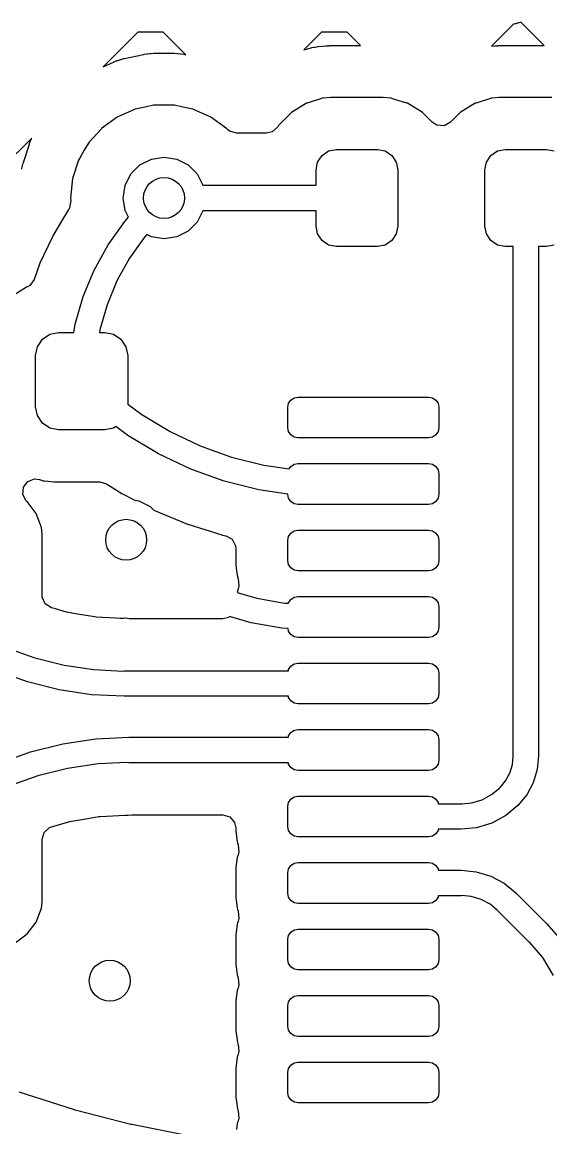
# Model space of a CAD drawing. Extents: x 54.1 to 108.3, y -71.2 to -40.8.
# Drawn here: x 75.19 to 80.36, y -58.73 to -47.92 of the extents above; entities that cross this region are included whole.
import ezdxf

# ---------------------------------------------------------------- set-up
doc = ezdxf.new("R2010")
doc.units = 0
doc.layers.add('BLACK', color=7, linetype='CONTINUOUS')

msp = doc.modelspace()

# ---------------------------------------------------------------- linework, layer by layer
at = {"layer": 'BLACK', "linetype": 'CONTINUOUS'}
for p, q in [((79.9901, -47.9439), (79.7783, -48.1557)), ((79.9924, -47.9433), (79.9901, -47.9439)), ((79.9964, -47.9423), (79.9924, -47.9433)), ((80.0123, -47.9381), (79.9964, -47.9423)), ((80.0163, -47.9369), (80.0123, -47.9381)), ((80.0322, -47.9321), (80.0163, -47.9369)), ((80.0361, -47.9309), (80.0322, -47.9321)), ((80.0659, -47.9207), (80.0361, -47.9309)), ((80.2957, -48.1505), (80.0659, -47.9207)), ((76.3224, -48.0195), (75.9856, -48.3563)), ((76.5726, -48.0195), (76.3224, -48.0195)), ((76.792, -48.239), (76.5726, -48.0195)), ((78.1184, -48.0195), (77.9456, -48.1923)), ((78.3686, -48.0195), (78.1184, -48.0195)), ((78.4996, -48.1505), (78.3686, -48.0195)), ((77.9456, -48.1923), (77.9836, -48.1804)), ((77.9836, -48.1804), (77.99, -48.1786)), ((77.99, -48.1786), (78.0161, -48.1719)), ((78.0161, -48.1719), (78.0226, -48.1704)), ((78.0226, -48.1704), (78.0488, -48.1652)), ((78.0488, -48.1652), (78.0554, -48.164)), ((78.0554, -48.164), (78.082, -48.1602)), ((78.082, -48.1602), (78.0886, -48.1594)), ((78.0886, -48.1594), (78.1283, -48.1557)), ((78.1283, -48.1557), (78.1621, -48.1526)), ((78.1621, -48.1526), (78.165, -48.1524)), ((78.165, -48.1524), (78.1766, -48.1516)), ((78.1766, -48.1516), (78.1795, -48.1514)), ((78.1795, -48.1514), (78.191, -48.1509)), ((78.191, -48.1509), (78.1939, -48.1508)), ((78.1939, -48.1508), (78.2055, -48.1505)), ((78.2055, -48.1505), (78.2084, -48.1505)), ((78.2084, -48.1505), (78.4996, -48.1505)), ((79.7783, -48.1557), (79.8121, -48.1526)), ((79.8121, -48.1526), (79.815, -48.1524)), ((79.815, -48.1524), (79.8266, -48.1516)), ((79.8266, -48.1516), (79.8295, -48.1514)), ((79.8295, -48.1514), (79.841, -48.1509)), ((79.841, -48.1509), (79.8439, -48.1508)), ((79.8439, -48.1508), (79.8555, -48.1505)), ((79.8555, -48.1505), (79.8584, -48.1505)), ((79.8584, -48.1505), (80.2957, -48.1505)), ((75.9856, -48.3563), (76.0919, -48.309)), ((76.0919, -48.309), (76.098, -48.3064)), ((76.098, -48.3064), (76.1228, -48.2969)), ((76.1228, -48.2969), (76.129, -48.2947)), ((76.129, -48.2947), (76.1541, -48.2866)), ((76.1541, -48.2866), (76.1604, -48.2847)), ((76.1604, -48.2847), (76.1861, -48.2778)), ((76.1861, -48.2778), (76.1925, -48.2763)), ((76.1925, -48.2763), (76.3793, -48.2366)), ((76.3793, -48.2366), (76.3858, -48.2354)), ((76.3858, -48.2354), (76.4121, -48.2312)), ((76.4121, -48.2312), (76.4186, -48.2303)), ((76.4186, -48.2303), (76.4448, -48.2276)), ((76.4448, -48.2276), (76.4514, -48.2271)), ((76.4514, -48.2271), (76.4779, -48.2257)), ((76.4779, -48.2257), (76.4845, -48.2255)), ((76.4845, -48.2255), (76.6755, -48.2255)), ((76.6755, -48.2255), (76.6821, -48.2257)), ((76.6821, -48.2257), (76.7086, -48.2271)), ((76.7086, -48.2271), (76.7152, -48.2276)), ((76.7152, -48.2276), (76.7414, -48.2303)), ((76.7414, -48.2303), (76.7479, -48.2312)), ((76.7479, -48.2312), (76.7742, -48.2354)), ((76.7742, -48.2354), (76.7807, -48.2366)), ((76.7807, -48.2366), (76.792, -48.239)), ((76.4781, -48.7329), (76.3955, -48.7504)), ((76.4845, -48.7315), (76.4781, -48.7329)), ((76.4781, -48.7329), (76.4781, -48.7329)), ((76.6755, -48.7315), (76.4845, -48.7315)), ((76.6819, -48.7329), (76.6755, -48.7315)), ((76.7645, -48.7504), (76.6819, -48.7329)), ((76.6819, -48.7329), (76.6819, -48.7329)), ((77.9713, -48.7145), (77.8246, -48.8034)), ((77.9785, -48.7123), (77.9713, -48.7145)), ((78.1286, -48.6652), (77.9785, -48.7123)), ((77.9785, -48.7123), (77.9785, -48.7123)), ((78.1349, -48.6632), (78.1286, -48.6652)), ((78.1286, -48.6652), (78.1286, -48.6652)), ((78.17, -48.66), (78.1349, -48.6632)), ((78.2055, -48.6568), (78.17, -48.66)), ((78.2084, -48.6565), (78.2055, -48.6568)), ((78.2055, -48.6568), (78.2055, -48.6568)), ((78.4643, -48.6565), (78.2084, -48.6565)), ((78.7187, -48.6565), (78.4643, -48.6565)), ((78.7216, -48.6565), (78.7187, -48.6565)), ((78.7951, -48.6632), (78.7216, -48.6565)), ((78.846, -48.6792), (78.7951, -48.6632)), ((78.9514, -48.7123), (78.846, -48.6792)), ((78.9515, -48.7123), (78.9514, -48.7123)), ((78.9587, -48.7145), (78.9515, -48.7123)), ((79.1054, -48.8034), (78.9587, -48.7145)), ((79.6213, -48.7145), (79.4746, -48.8034)), ((79.6285, -48.7123), (79.6213, -48.7145)), ((79.7786, -48.6652), (79.6285, -48.7123)), ((79.6285, -48.7123), (79.6285, -48.7123)), ((79.7849, -48.6632), (79.7786, -48.6652)), ((79.7786, -48.6652), (79.7786, -48.6652)), ((79.82, -48.66), (79.7849, -48.6632)), ((79.8555, -48.6568), (79.82, -48.66)), ((79.8584, -48.6565), (79.8555, -48.6568)), ((79.8555, -48.6568), (79.8555, -48.6568)), ((80.1143, -48.6565), (79.8584, -48.6565)), ((80.3687, -48.6565), (80.1143, -48.6565)), ((76.1232, -48.8489), (75.9687, -48.9611)), ((76.1293, -48.8462), (76.1232, -48.8489)), ((76.2917, -48.7739), (76.1293, -48.8462)), ((76.1293, -48.8462), (76.1293, -48.8462)), ((76.2977, -48.7712), (76.2917, -48.7739)), ((76.2917, -48.7739), (76.2917, -48.7739)), ((76.3955, -48.7504), (76.2977, -48.7712)), ((76.8623, -48.7712), (76.7645, -48.7504)), ((76.8683, -48.7739), (76.8623, -48.7712)), ((77.0307, -48.8462), (76.8683, -48.7739)), ((76.8683, -48.7739), (76.8683, -48.7739)), ((77.0368, -48.8489), (77.0307, -48.8462)), ((77.0307, -48.8462), (77.0307, -48.8462)), ((77.1913, -48.9611), (77.0368, -48.8489)), ((77.8246, -48.8034), (77.7034, -48.9246)), ((79.2009, -48.8989), (79.1054, -48.8034)), ((79.4746, -48.8034), (79.3791, -48.8989)), ((77.6906, -48.9458), (77.6382, -48.9937)), ((77.6994, -48.9311), (77.6906, -48.9458)), ((77.7034, -48.9246), (77.6994, -48.9311)), ((79.246, -48.9278), (79.2009, -48.8989)), ((79.3168, -48.9329), (79.246, -48.9278)), ((79.3791, -48.8989), (79.3168, -48.9329)), ((75.2878, -49.0541), (75.0092, -49.3327)), ((75.2785, -49.0749), (75.2878, -49.0541)), ((75.9643, -48.966), (75.8479, -49.0954)), ((75.9687, -48.9611), (75.9643, -48.966)), ((75.9643, -48.966), (75.9643, -48.966)), ((77.1957, -48.966), (77.1913, -48.9611)), ((77.2006, -48.9705), (77.1957, -48.966)), ((77.2009, -48.9702), (77.2006, -48.9705)), ((77.2201, -48.9865), (77.2009, -48.9702)), ((77.2882, -49.0065), (77.2201, -48.9865)), ((77.5828, -49.0065), (77.2882, -49.0065)), ((77.6382, -48.9937), (77.5828, -49.0065)), ((75.2052, -49.2937), (75.2642, -49.1121)), ((75.2642, -49.1121), (75.2664, -49.1059)), ((75.2664, -49.1059), (75.276, -49.081)), ((75.276, -49.081), (75.2785, -49.0749)), ((75.8008, -49.1726), (75.7663, -49.2324)), ((75.841, -49.1031), (75.8008, -49.1726)), ((75.8479, -49.0954), (75.841, -49.1031)), ((78.1885, -49.1802), (78.265, -49.165)), ((78.265, -49.165), (78.665, -49.165)), ((78.665, -49.165), (78.7415, -49.1802)), ((79.8385, -49.1802), (79.915, -49.165)), ((79.915, -49.165), (80.315, -49.165)), ((80.315, -49.165), (80.3915, -49.1802)), ((75.7455, -49.2684), (75.6865, -49.4501)), ((75.7663, -49.2324), (75.7455, -49.2684)), ((76.3449, -49.3164), (76.4564, -49.2596)), ((76.4564, -49.2596), (76.58, -49.24)), ((76.58, -49.24), (76.7036, -49.2596)), ((76.7036, -49.2596), (76.8151, -49.3164)), ((78.0802, -49.2885), (78.1236, -49.2236)), ((78.1236, -49.2236), (78.1885, -49.1802)), ((78.7415, -49.1802), (78.8064, -49.2236)), ((78.8064, -49.2236), (78.8498, -49.2885)), ((79.7302, -49.2885), (79.7736, -49.2236)), ((79.7736, -49.2236), (79.8385, -49.1802)), ((75.1895, -49.3579), (75.1949, -49.3321)), ((75.1949, -49.3321), (75.1965, -49.3257)), ((75.1965, -49.3257), (75.2034, -49.3)), ((75.2034, -49.3), (75.2052, -49.2937)), ((76.2564, -49.4049), (76.3449, -49.3164)), ((76.8151, -49.3164), (76.9036, -49.4049)), ((78.065, -49.365), (78.0802, -49.2885)), ((78.065, -49.515), (78.065, -49.365)), ((78.8498, -49.2885), (78.865, -49.365)), ((78.865, -49.365), (78.865, -49.915)), ((79.715, -49.365), (79.7302, -49.2885)), ((79.715, -49.915), (79.715, -49.365)), ((75.6865, -49.4501), (75.6665, -49.64)), ((76.1996, -49.5164), (76.2564, -49.4049)), ((76.9036, -49.4049), (76.9597, -49.515)), ((76.18, -49.64), (76.1996, -49.5164)), ((76.9597, -49.515), (78.065, -49.515)), ((75.6694, -49.6677), (75.6566, -49.7375)), ((75.6665, -49.64), (75.6694, -49.6677)), ((76.1996, -49.7636), (76.18, -49.64)), ((75.6444, -49.7575), (75.5882, -49.8512)), ((75.646, -49.7549), (75.6444, -49.7575)), ((75.6444, -49.7575), (75.6444, -49.7575)), ((75.6479, -49.7524), (75.646, -49.7549)), ((75.6489, -49.7509), (75.6479, -49.7524)), ((75.6566, -49.7375), (75.6489, -49.7509)), ((76.2326, -49.8285), (76.1996, -49.7636)), ((76.9597, -49.765), (76.9036, -49.8751)), ((78.065, -49.765), (76.9597, -49.765)), ((78.065, -49.915), (78.065, -49.765)), ((75.5882, -49.8512), (75.4939, -50.0087)), ((76.0336, -50.0983), (76.1961, -49.8694)), ((76.1961, -49.8694), (76.2326, -49.8285)), ((76.9036, -49.8751), (76.8151, -49.9636)), ((78.0802, -49.9915), (78.065, -49.915)), ((78.865, -49.915), (78.8498, -49.9915)), ((79.7302, -49.9915), (79.715, -49.915)), ((75.4926, -50.0115), (75.4019, -50.2031)), ((75.4939, -50.0087), (75.4926, -50.0115)), ((75.4926, -50.0115), (75.4926, -50.0115)), ((76.3888, -50.0231), (76.2423, -50.2294)), ((76.4115, -49.9976), (76.3888, -50.0231)), ((76.4564, -50.0204), (76.4115, -49.9976)), ((76.58, -50.04), (76.4564, -50.0204)), ((76.7036, -50.0204), (76.58, -50.04)), ((76.8151, -49.9636), (76.7036, -50.0204)), ((78.1236, -50.0564), (78.0802, -49.9915)), ((78.8498, -49.9915), (78.8064, -50.0564)), ((79.7736, -50.0564), (79.7302, -49.9915)), ((75.8979, -50.344), (76.0336, -50.0983)), ((78.1885, -50.0998), (78.1236, -50.0564)), ((78.265, -50.115), (78.1885, -50.0998)), ((78.665, -50.115), (78.265, -50.115)), ((78.7415, -50.0998), (78.665, -50.115)), ((78.8064, -50.0564), (78.7415, -50.0998)), ((79.8385, -50.0998), (79.7736, -50.0564)), ((79.915, -50.115), (79.8385, -50.0998)), ((79.99, -50.115), (79.915, -50.115)), ((79.99, -55.0917), (79.99, -50.115)), ((80.315, -50.115), (80.24, -50.115)), ((80.24, -50.115), (80.24, -55.0917)), ((80.3915, -50.0998), (80.315, -50.115)), ((75.4019, -50.2031), (75.3674, -50.2762)), ((76.2423, -50.2294), (76.1199, -50.4509)), ((75.3674, -50.2762), (75.3099, -50.4368)), ((75.7905, -50.6033), (75.8979, -50.344)), ((75.3099, -50.4368), (75.2681, -50.4942)), ((76.1199, -50.4509), (76.0231, -50.6847)), ((75.2367, -50.5112), (75.0913, -50.6012)), ((75.2437, -50.5089), (75.2367, -50.5112)), ((75.2447, -50.5084), (75.2437, -50.5089)), ((75.2681, -50.4942), (75.2447, -50.5084)), ((75.7128, -50.873), (75.7905, -50.6033)), ((76.0231, -50.6847), (75.953, -50.9279)), ((75.6988, -50.955), (75.7128, -50.873)), ((75.3909, -51.0209), (75.4639, -50.9721)), ((75.4639, -50.9721), (75.55, -50.955)), ((75.55, -50.955), (75.6988, -50.955)), ((75.953, -50.9279), (75.9484, -50.955)), ((75.9484, -50.955), (76, -50.955)), ((76, -50.955), (76.0861, -50.9721)), ((76.0861, -50.9721), (76.1591, -51.0209)), ((75.325, -51.18), (75.3421, -51.0939)), ((75.3421, -51.0939), (75.3909, -51.0209)), ((76.1591, -51.0209), (76.2079, -51.0939)), ((76.2079, -51.0939), (76.225, -51.18)), ((75.325, -51.68), (75.325, -51.18)), ((76.225, -51.18), (76.225, -51.6544)), ((76.225, -51.6544), (76.3622, -51.7561)), ((77.79, -51.685), (77.7976, -51.6467)), ((77.7976, -51.6467), (77.8193, -51.6143)), ((77.8193, -51.6143), (77.8517, -51.5926)), ((77.8517, -51.5926), (77.89, -51.585)), ((77.89, -51.585), (79.165, -51.585)), ((79.165, -51.585), (79.2033, -51.5926)), ((79.2033, -51.5926), (79.2357, -51.6143)), ((79.2357, -51.6143), (79.2574, -51.6467)), ((79.2574, -51.6467), (79.265, -51.685)), ((75.3421, -51.7661), (75.325, -51.68)), ((75.3909, -51.8391), (75.3421, -51.7661)), ((76.3622, -51.7561), (76.6408, -51.9231)), ((77.79, -51.885), (77.79, -51.685)), ((79.265, -51.685), (79.265, -51.885)), ((75.4639, -51.8879), (75.3909, -51.8391)), ((76.1078, -51.8734), (76.0861, -51.8879)), ((76.2255, -51.9607), (76.1078, -51.8734)), ((75.55, -51.905), (75.4639, -51.8879)), ((76, -51.905), (75.55, -51.905)), ((76.0861, -51.8879), (76, -51.905)), ((76.5249, -52.1401), (76.2255, -51.9607)), ((76.6408, -51.9231), (76.9345, -52.062)), ((77.7976, -51.9233), (77.79, -51.885)), ((77.8193, -51.9557), (77.7976, -51.9233)), ((77.8517, -51.9774), (77.8193, -51.9557)), ((77.89, -51.985), (77.8517, -51.9774)), ((79.165, -51.985), (77.89, -51.985)), ((79.2033, -51.9774), (79.165, -51.985)), ((79.2357, -51.9557), (79.2033, -51.9774)), ((79.2574, -51.9233), (79.2357, -51.9557)), ((79.265, -51.885), (79.2574, -51.9233)), ((76.9345, -52.062), (77.2404, -52.1714)), ((76.8404, -52.2893), (76.5249, -52.1401)), ((77.2404, -52.1714), (77.5555, -52.2504)), ((77.1689, -52.4069), (76.8404, -52.2893)), ((77.5555, -52.2504), (77.804, -52.2872)), ((77.804, -52.2872), (77.8193, -52.2643)), ((77.8193, -52.2643), (77.8517, -52.2426)), ((77.8517, -52.2426), (77.89, -52.235)), ((77.89, -52.235), (79.165, -52.235)), ((79.165, -52.235), (79.2033, -52.2426)), ((79.2033, -52.2426), (79.2357, -52.2643)), ((79.2357, -52.2643), (79.2574, -52.2967)), ((79.2574, -52.2967), (79.265, -52.335)), ((75.2052, -52.4663), (75.2478, -52.4095)), ((75.2478, -52.4095), (75.3143, -52.3847)), ((75.3143, -52.3847), (75.363, -52.3908)), ((75.363, -52.3908), (75.3937, -52.401)), ((75.3937, -52.401), (75.3937, -52.401)), ((75.3937, -52.401), (75.4002, -52.4031)), ((75.4002, -52.4031), (75.4071, -52.4038)), ((75.4071, -52.4038), (75.4071, -52.4038)), ((75.4071, -52.4038), (75.4484, -52.4081)), ((75.4484, -52.4081), (75.5013, -52.4135)), ((75.5013, -52.4135), (75.9516, -52.4135)), ((75.9516, -52.4135), (76.0193, -52.4332)), ((77.5075, -52.4917), (77.1689, -52.4069)), ((79.265, -52.335), (79.265, -52.535)), ((75.2002, -52.5372), (75.2052, -52.4663)), ((76.0193, -52.4332), (76.167, -52.5273)), ((77.79, -52.5336), (77.5075, -52.4917)), ((75.2342, -52.5995), (75.2002, -52.5372)), ((75.2361, -52.6014), (75.2342, -52.5995)), ((75.2433, -52.6067), (75.2361, -52.6014)), ((75.3306, -52.7233), (75.2433, -52.6067)), ((76.167, -52.5273), (76.2937, -52.5933)), ((76.2937, -52.5933), (76.3336, -52.5996)), ((76.3336, -52.5996), (76.4451, -52.6564)), ((77.79, -52.535), (77.79, -52.5336)), ((77.7976, -52.5733), (77.79, -52.535)), ((77.8193, -52.6057), (77.7976, -52.5733)), ((77.8517, -52.6274), (77.8193, -52.6057)), ((77.89, -52.635), (77.8517, -52.6274)), ((79.2033, -52.6274), (79.165, -52.635)), ((79.2357, -52.6057), (79.2033, -52.6274)), ((79.2574, -52.5733), (79.2357, -52.6057)), ((79.265, -52.535), (79.2574, -52.5733)), ((75.3817, -52.8597), (75.3306, -52.7233)), ((76.4451, -52.6564), (76.4778, -52.6891)), ((76.4778, -52.6891), (76.4818, -52.6912)), ((76.4818, -52.6912), (76.8097, -52.827)), ((79.165, -52.635), (77.89, -52.635)), ((76.8097, -52.827), (76.8123, -52.8278)), ((76.8123, -52.8278), (76.8123, -52.8278)), ((76.8123, -52.8278), (77.1456, -52.9329)), ((75.3885, -52.9219), (75.3817, -52.8597)), ((75.3885, -53.5233), (75.3885, -52.9219)), ((77.1456, -52.9329), (77.1456, -52.9329)), ((77.1456, -52.9329), (77.1482, -52.9337)), ((77.1482, -52.9337), (77.1509, -52.9343)), ((77.1509, -52.9343), (77.1509, -52.9343)), ((77.1509, -52.9343), (77.1828, -52.9414)), ((77.1828, -52.9414), (77.2449, -52.9757)), ((77.79, -52.985), (77.7976, -52.9467)), ((77.7976, -52.9467), (77.8193, -52.9143)), ((77.8193, -52.9143), (77.8517, -52.8926)), ((77.8517, -52.8926), (77.89, -52.885)), ((77.89, -52.885), (79.165, -52.885)), ((79.165, -52.885), (79.2033, -52.8926)), ((79.2033, -52.8926), (79.2357, -52.9143)), ((79.2357, -52.9143), (79.2574, -52.9467)), ((79.2574, -52.9467), (79.265, -52.985)), ((77.2449, -52.9757), (77.2787, -53.0381)), ((77.2787, -53.0381), (77.2815, -53.0644)), ((77.2815, -53.0644), (77.2815, -53.1445)), ((77.79, -53.185), (77.79, -52.985)), ((79.265, -52.985), (79.265, -53.185)), ((77.2815, -53.1445), (77.2815, -53.2249)), ((77.2815, -53.2249), (77.282, -53.229)), ((77.282, -53.229), (77.282, -53.229)), ((77.282, -53.229), (77.2924, -53.3075)), ((77.7976, -53.2233), (77.79, -53.185)), ((77.8193, -53.2557), (77.7976, -53.2233)), ((77.8517, -53.2774), (77.8193, -53.2557)), ((77.89, -53.285), (77.8517, -53.2774)), ((79.2033, -53.2774), (79.165, -53.285)), ((79.2357, -53.2557), (79.2033, -53.2774)), ((79.2574, -53.2233), (79.2357, -53.2557)), ((79.265, -53.185), (79.2574, -53.2233)), ((77.2924, -53.3075), (77.2972, -53.3438)), ((77.2972, -53.3438), (77.3003, -53.3515)), ((77.3003, -53.3515), (77.3049, -53.3624)), ((77.3049, -53.3624), (77.3124, -53.433)), ((79.165, -53.285), (77.89, -53.285)), ((77.2966, -53.4845), (77.2949, -53.4972)), ((77.2949, -53.4972), (77.4861, -53.5523)), ((77.3008, -53.4686), (77.2966, -53.4845)), ((77.3049, -53.4589), (77.3008, -53.4686)), ((77.3124, -53.433), (77.3049, -53.4589)), ((75.3899, -53.5418), (75.3885, -53.5233)), ((75.4197, -53.6063), (75.3899, -53.5418)), ((75.4796, -53.6443), (75.4197, -53.6063)), ((77.4861, -53.5523), (77.7577, -53.5984)), ((77.7577, -53.5984), (77.7968, -53.6006)), ((77.7968, -53.6006), (77.7976, -53.5967)), ((77.7976, -53.5967), (77.8193, -53.5643)), ((77.8193, -53.5643), (77.8517, -53.5426)), ((77.8517, -53.5426), (77.89, -53.535)), ((77.89, -53.535), (79.165, -53.535)), ((79.165, -53.535), (79.2033, -53.5426)), ((79.2033, -53.5426), (79.2357, -53.5643)), ((79.2357, -53.5643), (79.2574, -53.5967)), ((79.2574, -53.5967), (79.265, -53.635)), ((75.5204, -53.6561), (75.4796, -53.6443)), ((75.628, -53.6871), (75.5204, -53.6561)), ((75.6418, -53.6902), (75.628, -53.6871)), ((75.753, -53.7091), (75.6418, -53.6902)), ((75.9032, -53.7347), (75.753, -53.7091)), ((79.265, -53.635), (79.265, -53.835)), ((75.9172, -53.7362), (75.9032, -53.7347)), ((76.1068, -53.7469), (75.9172, -53.7362)), ((76.1552, -53.7496), (76.1068, -53.7469)), ((76.1761, -53.749), (76.1552, -53.7496)), ((76.1809, -53.7485), (76.1761, -53.749)), ((76.1957, -53.7469), (76.1809, -53.7485)), ((76.2032, -53.7479), (76.1957, -53.7469)), ((76.2226, -53.7504), (76.2032, -53.7479)), ((76.2032, -53.7479), (76.2032, -53.7479)), ((76.239, -53.7515), (76.2226, -53.7504)), ((77.156, -53.7515), (76.239, -53.7515)), ((77.2083, -53.7401), (77.156, -53.7515)), ((77.2188, -53.731), (77.2083, -53.7401)), ((77.4313, -53.7922), (77.2188, -53.731)), ((77.7301, -53.843), (77.4313, -53.7922)), ((77.7923, -53.8465), (77.7301, -53.843)), ((77.7976, -53.8733), (77.7923, -53.8465)), ((77.8193, -53.9057), (77.7976, -53.8733)), ((77.8517, -53.9274), (77.8193, -53.9057)), ((77.89, -53.935), (77.8517, -53.9274)), ((79.2033, -53.9274), (79.165, -53.935)), ((79.2357, -53.9057), (79.2033, -53.9274)), ((79.2574, -53.8733), (79.2357, -53.9057)), ((79.265, -53.835), (79.2574, -53.8733)), ((75.04, -54.0351), (75.3174, -54.1343)), ((79.165, -53.935), (77.89, -53.935)), ((75.3174, -54.1343), (75.6032, -54.2059)), ((75.6032, -54.2059), (75.8947, -54.2492)), ((75.8947, -54.2492), (76.1776, -54.2631)), ((77.795, -54.26), (77.7976, -54.2467)), ((77.7976, -54.2467), (77.8193, -54.2143)), ((77.8193, -54.2143), (77.8517, -54.1926)), ((77.8517, -54.1926), (77.89, -54.185)), ((77.89, -54.185), (79.165, -54.185)), ((79.165, -54.185), (79.2033, -54.1926)), ((79.2033, -54.1926), (79.2357, -54.2143)), ((79.2357, -54.2143), (79.2574, -54.2467)), ((79.2574, -54.2467), (79.265, -54.285)), ((75.2459, -54.3701), (74.9457, -54.2627)), ((76.1776, -54.2631), (76.189, -54.26)), ((76.189, -54.26), (77.795, -54.26)), ((79.265, -54.285), (79.265, -54.485)), ((75.5552, -54.4476), (75.2459, -54.3701)), ((75.8705, -54.4944), (75.5552, -54.4476)), ((76.189, -54.51), (75.8705, -54.4944)), ((77.795, -54.51), (76.189, -54.51)), ((77.7976, -54.5233), (77.795, -54.51)), ((77.8193, -54.5557), (77.7976, -54.5233)), ((77.8517, -54.5774), (77.8193, -54.5557)), ((77.89, -54.585), (77.8517, -54.5774)), ((79.2033, -54.5774), (79.165, -54.585)), ((79.2357, -54.5557), (79.2033, -54.5774)), ((79.2574, -54.5233), (79.2357, -54.5557)), ((79.265, -54.485), (79.2574, -54.5233)), ((79.165, -54.585), (77.89, -54.585)), ((77.795, -54.91), (77.7976, -54.8967)), ((77.7976, -54.8967), (77.8193, -54.8643)), ((77.8193, -54.8643), (77.8517, -54.8426)), ((77.8517, -54.8426), (77.89, -54.835)), ((77.89, -54.835), (79.165, -54.835)), ((79.165, -54.835), (79.2033, -54.8426)), ((79.2033, -54.8426), (79.2357, -54.8643)), ((79.2357, -54.8643), (79.2574, -54.8967)), ((79.2574, -54.8967), (79.265, -54.935)), ((75.2743, -55.0528), (75.5901, -54.9737)), ((75.5901, -54.9737), (75.9121, -54.926)), ((75.9121, -54.926), (76.2373, -54.91)), ((76.2373, -54.91), (77.795, -54.91)), ((79.265, -54.935), (79.265, -55.135)), ((74.9678, -55.1625), (75.2743, -55.0528)), ((79.9837, -55.1776), (79.9916, -55.0974)), ((79.9916, -55.0974), (79.99, -55.0917)), ((80.24, -55.0917), (80.2268, -55.2259)), ((75.6382, -55.2153), (75.3458, -55.2885)), ((75.9363, -55.1711), (75.6382, -55.2153)), ((76.2182, -55.1572), (75.9363, -55.1711)), ((76.2373, -55.16), (76.2182, -55.1572)), ((77.795, -55.16), (76.2373, -55.16)), ((77.7976, -55.1733), (77.795, -55.16)), ((77.8193, -55.2057), (77.7976, -55.1733)), ((77.8517, -55.2274), (77.8193, -55.2057)), ((77.89, -55.235), (77.8517, -55.2274)), ((79.2033, -55.2274), (79.165, -55.235)), ((79.2357, -55.2057), (79.2033, -55.2274)), ((79.2574, -55.1733), (79.2357, -55.2057)), ((79.265, -55.135), (79.2574, -55.1733)), ((79.9586, -55.2602), (79.9837, -55.1776)), ((80.2268, -55.2259), (80.1876, -55.3551)), ((75.3458, -55.2885), (75.0621, -55.3901)), ((79.165, -55.235), (77.89, -55.235)), ((79.9179, -55.3364), (79.9586, -55.2602)), ((79.7811, -55.471), (79.8579, -55.408)), ((79.8579, -55.408), (79.8616, -55.4016)), ((79.8616, -55.4016), (79.8668, -55.3986)), ((79.8668, -55.3986), (79.9179, -55.3364)), ((80.1876, -55.3551), (80.124, -55.4741)), ((77.79, -55.585), (77.7976, -55.5467)), ((77.7976, -55.5467), (77.8193, -55.5143)), ((77.8193, -55.5143), (77.8517, -55.4926)), ((77.8517, -55.4926), (77.89, -55.485)), ((77.89, -55.485), (79.165, -55.485)), ((79.165, -55.485), (79.2033, -55.4926)), ((79.2033, -55.4926), (79.2357, -55.5143)), ((79.2357, -55.5143), (79.2574, -55.5467)), ((79.2574, -55.5467), (79.26, -55.56)), ((79.5852, -55.5522), (79.6872, -55.5213)), ((79.6872, -55.5213), (79.7811, -55.471)), ((80.124, -55.4741), (80.0384, -55.5784)), ((77.79, -55.785), (77.79, -55.585)), ((79.26, -55.56), (79.4792, -55.56)), ((79.4792, -55.56), (79.49, -55.5616)), ((79.49, -55.5616), (79.5852, -55.5522)), ((80.0384, -55.5784), (79.9186, -55.6767)), ((80.0384, -55.5784), (80.0384, -55.5784)), ((80.0384, -55.5784), (80.0384, -55.5784)), ((75.4796, -55.7869), (75.6611, -55.7346)), ((75.6611, -55.7346), (75.6749, -55.7315)), ((75.6749, -55.7315), (75.8341, -55.7044)), ((75.8341, -55.7044), (75.9438, -55.6858)), ((75.9438, -55.6858), (75.9579, -55.6842)), ((75.9579, -55.6842), (76.1962, -55.6708)), ((76.1962, -55.6708), (76.2197, -55.6717)), ((76.2197, -55.6717), (76.2202, -55.6718)), ((76.2202, -55.6718), (76.2231, -55.6721)), ((76.2231, -55.6721), (76.2231, -55.6721)), ((76.2231, -55.6721), (76.2306, -55.6731)), ((76.2306, -55.6731), (76.2655, -55.6693)), ((76.2655, -55.6693), (76.2794, -55.6685)), ((76.2794, -55.6685), (77.1555, -55.6685)), ((77.1555, -55.6685), (77.2236, -55.6885)), ((77.2236, -55.6885), (77.2701, -55.7422)), ((77.2701, -55.7422), (77.2815, -55.7945)), ((79.7818, -55.7498), (79.6335, -55.7948)), ((79.9186, -55.6767), (79.7818, -55.7498)), ((75.3885, -55.908), (75.4085, -55.8399)), ((75.4085, -55.8399), (75.4622, -55.7934)), ((75.4622, -55.7934), (75.4796, -55.7869)), ((77.2815, -55.7945), (77.2815, -55.8249)), ((77.2815, -55.8249), (77.282, -55.829)), ((77.282, -55.829), (77.282, -55.829)), ((77.282, -55.829), (77.2953, -55.93)), ((77.7976, -55.8233), (77.79, -55.785)), ((77.8193, -55.8557), (77.7976, -55.8233)), ((77.8517, -55.8774), (77.8193, -55.8557)), ((79.2357, -55.8557), (79.2033, -55.8774)), ((79.2574, -55.8233), (79.2357, -55.8557)), ((79.26, -55.81), (79.2574, -55.8233)), ((79.4792, -55.81), (79.26, -55.81)), ((79.6335, -55.7948), (79.4792, -55.81)), ((75.3885, -56.5181), (75.3885, -55.908)), ((77.2953, -55.93), (77.2972, -55.9438)), ((77.2972, -55.9438), (77.301, -55.9531)), ((77.301, -55.9531), (77.3046, -55.9618)), ((77.3046, -55.9618), (77.3122, -56.0324)), ((77.89, -55.885), (77.8517, -55.8774)), ((79.165, -55.885), (77.89, -55.885)), ((79.2033, -55.8774), (79.165, -55.885)), ((77.2961, -56.0843), (77.2832, -56.1819)), ((77.2972, -56.0761), (77.2961, -56.0843)), ((77.2961, -56.0843), (77.2961, -56.0843)), ((77.3003, -56.0685), (77.2972, -56.0761)), ((77.3046, -56.0582), (77.3003, -56.0685)), ((77.3003, -56.0685), (77.3003, -56.0685)), ((77.3122, -56.0324), (77.3046, -56.0582)), ((77.2832, -56.1819), (77.2815, -56.1951)), ((77.2815, -56.1951), (77.2815, -56.4749)), ((77.79, -56.235), (77.7976, -56.1967)), ((77.7976, -56.1967), (77.8193, -56.1643)), ((77.8193, -56.1643), (77.8517, -56.1426)), ((77.8517, -56.1426), (77.89, -56.135)), ((77.89, -56.135), (79.165, -56.135)), ((79.165, -56.135), (79.2033, -56.1426)), ((79.2033, -56.1426), (79.2357, -56.1643)), ((79.2357, -56.1643), (79.2574, -56.1967)), ((79.2574, -56.1967), (79.26, -56.21)), ((77.79, -56.435), (77.79, -56.235)), ((79.26, -56.21), (79.4834, -56.21)), ((79.4834, -56.21), (79.631, -56.2245)), ((79.631, -56.2245), (79.7729, -56.2676)), ((79.7729, -56.2676), (79.9037, -56.3375)), ((79.9037, -56.3375), (80.0184, -56.4316)), ((75.3817, -56.5803), (75.3885, -56.5181)), ((77.2815, -56.4749), (77.282, -56.479)), ((77.282, -56.479), (77.282, -56.479)), ((77.282, -56.479), (77.2948, -56.576)), ((77.7976, -56.4733), (77.79, -56.435)), ((77.8193, -56.5057), (77.7976, -56.4733)), ((77.8517, -56.5274), (77.8193, -56.5057)), ((79.2357, -56.5057), (79.2033, -56.5274)), ((79.2574, -56.4733), (79.2357, -56.5057)), ((79.26, -56.46), (79.2574, -56.4733)), ((79.4834, -56.46), (79.26, -56.46)), ((79.4901, -56.4582), (79.4834, -56.46)), ((79.5827, -56.4673), (79.4901, -56.4582)), ((79.6782, -56.4963), (79.5827, -56.4673)), ((79.7662, -56.5433), (79.6782, -56.4963)), ((80.0184, -56.4316), (80.0184, -56.4316)), ((80.0184, -56.4316), (80.3212, -56.7344)), ((75.3306, -56.7167), (75.3817, -56.5803)), ((77.2948, -56.576), (77.2972, -56.5938)), ((77.2972, -56.5938), (77.3044, -56.6113)), ((77.3044, -56.6113), (77.3046, -56.6118)), ((77.3046, -56.6118), (77.3122, -56.6824)), ((77.89, -56.535), (77.8517, -56.5274)), ((79.165, -56.535), (77.89, -56.535)), ((79.2033, -56.5274), (79.165, -56.535)), ((79.8355, -56.6002), (79.7662, -56.5433)), ((79.8416, -56.6084), (79.8355, -56.6002)), ((80.1444, -56.9112), (79.8416, -56.6084)), ((79.8416, -56.6084), (79.8416, -56.6084)), ((79.8416, -56.6084), (79.8416, -56.6084)), ((75.2433, -56.8333), (75.3306, -56.7167)), ((77.2961, -56.7343), (77.2851, -56.8175)), ((77.2972, -56.7261), (77.2961, -56.7343)), ((77.2961, -56.7343), (77.2961, -56.7343)), ((77.3003, -56.7185), (77.2972, -56.7261)), ((77.3046, -56.7082), (77.3003, -56.7185)), ((77.3003, -56.7185), (77.3003, -56.7185)), ((77.3122, -56.6824), (77.3046, -56.7082)), ((80.3212, -56.7344), (80.3212, -56.7344)), ((80.3212, -56.7344), (80.4548, -56.8868)), ((75.1267, -56.9206), (75.2433, -56.8333)), ((77.2851, -56.8175), (77.2815, -56.8451)), ((77.2815, -56.8451), (77.2815, -57.1249)), ((77.79, -56.885), (77.7976, -56.8467)), ((77.7976, -56.8467), (77.8193, -56.8143)), ((77.8193, -56.8143), (77.8517, -56.7926)), ((77.8517, -56.7926), (77.89, -56.785)), ((77.89, -56.785), (79.165, -56.785)), ((79.165, -56.785), (79.2033, -56.7926)), ((79.2033, -56.7926), (79.2357, -56.8143)), ((79.2357, -56.8143), (79.2574, -56.8467)), ((79.2574, -56.8467), (79.265, -56.885)), ((77.79, -57.085), (77.79, -56.885)), ((79.265, -56.885), (79.265, -57.085)), ((80.1445, -56.9112), (80.1444, -56.9112)), ((80.1548, -56.9172), (80.1445, -56.9112)), ((80.2801, -57.0639), (80.1548, -56.9172)), ((80.387, -57.2383), (80.2801, -57.0639)), ((77.2815, -57.1249), (77.282, -57.129)), ((77.282, -57.129), (77.282, -57.129)), ((77.282, -57.129), (77.2956, -57.232)), ((77.7976, -57.1233), (77.79, -57.085)), ((77.8193, -57.1557), (77.7976, -57.1233)), ((77.8517, -57.1774), (77.8193, -57.1557)), ((79.2357, -57.1557), (79.2033, -57.1774)), ((79.2574, -57.1233), (79.2357, -57.1557)), ((79.265, -57.085), (79.2574, -57.1233)), ((77.2956, -57.232), (77.2972, -57.2438)), ((77.2972, -57.2438), (77.3041, -57.2606)), ((77.3041, -57.2606), (77.3046, -57.2618)), ((77.3046, -57.2618), (77.3122, -57.3324)), ((77.89, -57.185), (77.8517, -57.1774)), ((79.165, -57.185), (77.89, -57.185)), ((79.2033, -57.1774), (79.165, -57.185)), ((77.2961, -57.3843), (77.2829, -57.4845)), ((77.2972, -57.3761), (77.2961, -57.3843)), ((77.2961, -57.3843), (77.2961, -57.3843)), ((77.3003, -57.3685), (77.2972, -57.3761)), ((77.3046, -57.3582), (77.3003, -57.3685)), ((77.3003, -57.3685), (77.3003, -57.3685)), ((77.3122, -57.3324), (77.3046, -57.3582)), ((77.2829, -57.4845), (77.2815, -57.4951)), ((77.2815, -57.4951), (77.2815, -57.7749)), ((77.79, -57.535), (77.7976, -57.4967)), ((77.7976, -57.4967), (77.8193, -57.4643)), ((77.8193, -57.4643), (77.8517, -57.4426)), ((77.8517, -57.4426), (77.89, -57.435)), ((77.89, -57.435), (79.165, -57.435)), ((79.165, -57.435), (79.2033, -57.4426)), ((79.2033, -57.4426), (79.2357, -57.4643)), ((79.2357, -57.4643), (79.2574, -57.4967)), ((79.2574, -57.4967), (79.265, -57.535)), ((77.79, -57.735), (77.79, -57.535)), ((79.265, -57.535), (79.265, -57.735)), ((77.2815, -57.7749), (77.282, -57.779)), ((77.282, -57.779), (77.282, -57.779)), ((77.282, -57.779), (77.2936, -57.8666)), ((77.7976, -57.7733), (77.79, -57.735)), ((77.8193, -57.8057), (77.7976, -57.7733)), ((77.8517, -57.8274), (77.8193, -57.8057)), ((79.2357, -57.8057), (79.2033, -57.8274)), ((79.2574, -57.7733), (79.2357, -57.8057)), ((79.265, -57.735), (79.2574, -57.7733)), ((77.2936, -57.8666), (77.2972, -57.8939)), ((77.2972, -57.8939), (77.3023, -57.9064)), ((77.3023, -57.9064), (77.3046, -57.9118)), ((77.3046, -57.9118), (77.3122, -57.9824)), ((77.89, -57.835), (77.8517, -57.8274)), ((79.165, -57.835), (77.89, -57.835)), ((79.2033, -57.8274), (79.165, -57.835)), ((77.2961, -58.0343), (77.2845, -58.1222)), ((77.2972, -58.0261), (77.2961, -58.0343)), ((77.2961, -58.0343), (77.2961, -58.0343)), ((77.3003, -58.0185), (77.2972, -58.0261)), ((77.3032, -58.0117), (77.3003, -58.0185)), ((77.3003, -58.0185), (77.3003, -58.0185)), ((77.3046, -58.0082), (77.3032, -58.0117)), ((77.3122, -57.9824), (77.3046, -58.0082)), ((77.2845, -58.1222), (77.2815, -58.1451)), ((77.2815, -58.1451), (77.2815, -58.4249)), ((77.7976, -58.1467), (77.8193, -58.1143)), ((77.8193, -58.1143), (77.8517, -58.0926)), ((77.8517, -58.0926), (77.89, -58.085)), ((77.89, -58.085), (79.165, -58.085)), ((79.165, -58.085), (79.2033, -58.0926)), ((79.2033, -58.0926), (79.2357, -58.1143)), ((79.2357, -58.1143), (79.2574, -58.1467)), ((77.79, -58.185), (77.7976, -58.1467)), ((77.79, -58.385), (77.79, -58.185)), ((79.2574, -58.1467), (79.265, -58.185)), ((79.265, -58.185), (79.265, -58.385)), ((75.7037, -58.5522), (75.1659, -58.3808)), ((77.2815, -58.4249), (77.282, -58.429)), ((77.282, -58.429), (77.282, -58.429)), ((77.282, -58.429), (77.2876, -58.4712)), ((77.7976, -58.4233), (77.79, -58.385)), ((77.8193, -58.4557), (77.7976, -58.4233)), ((77.8517, -58.4774), (77.8193, -58.4557)), ((79.2357, -58.4557), (79.2033, -58.4774)), ((79.2574, -58.4233), (79.2357, -58.4557)), ((79.265, -58.385), (79.2574, -58.4233)), ((75.7105, -58.5542), (75.7037, -58.5522)), ((75.9268, -58.61), (75.7105, -58.5542)), ((77.2876, -58.4712), (77.2972, -58.5438)), ((77.2972, -58.5438), (77.3015, -58.5542)), ((77.3015, -58.5542), (77.3046, -58.5618)), ((77.3046, -58.5618), (77.3122, -58.6324)), ((77.89, -58.485), (77.8517, -58.4774)), ((79.165, -58.485), (77.89, -58.485)), ((79.2033, -58.4774), (79.165, -58.485)), ((76.257, -58.6952), (75.9268, -58.61)), ((77.2961, -58.6843), (77.2881, -58.7451)), ((77.2972, -58.6761), (77.2961, -58.6843)), ((77.2961, -58.6843), (77.2961, -58.6843)), ((77.3003, -58.6685), (77.2972, -58.6761)), ((77.3046, -58.6582), (77.3003, -58.6685)), ((77.3003, -58.6685), (77.3003, -58.6685)), ((77.3122, -58.6324), (77.3046, -58.6582)), ((76.2639, -58.6967), (76.257, -58.6952)), ((76.8175, -58.8069), (76.2639, -58.6967))]:
    msp.add_line(p, q, dxfattribs=at)
at = {"layer": 'BLACK'}
for centre in [(76.58, -49.64), (76.21, -52.98), (76.05, -57.29)]:
    msp.add_circle(centre, 0.2, dxfattribs=at)

doc.saveas('drawing.dxf')
